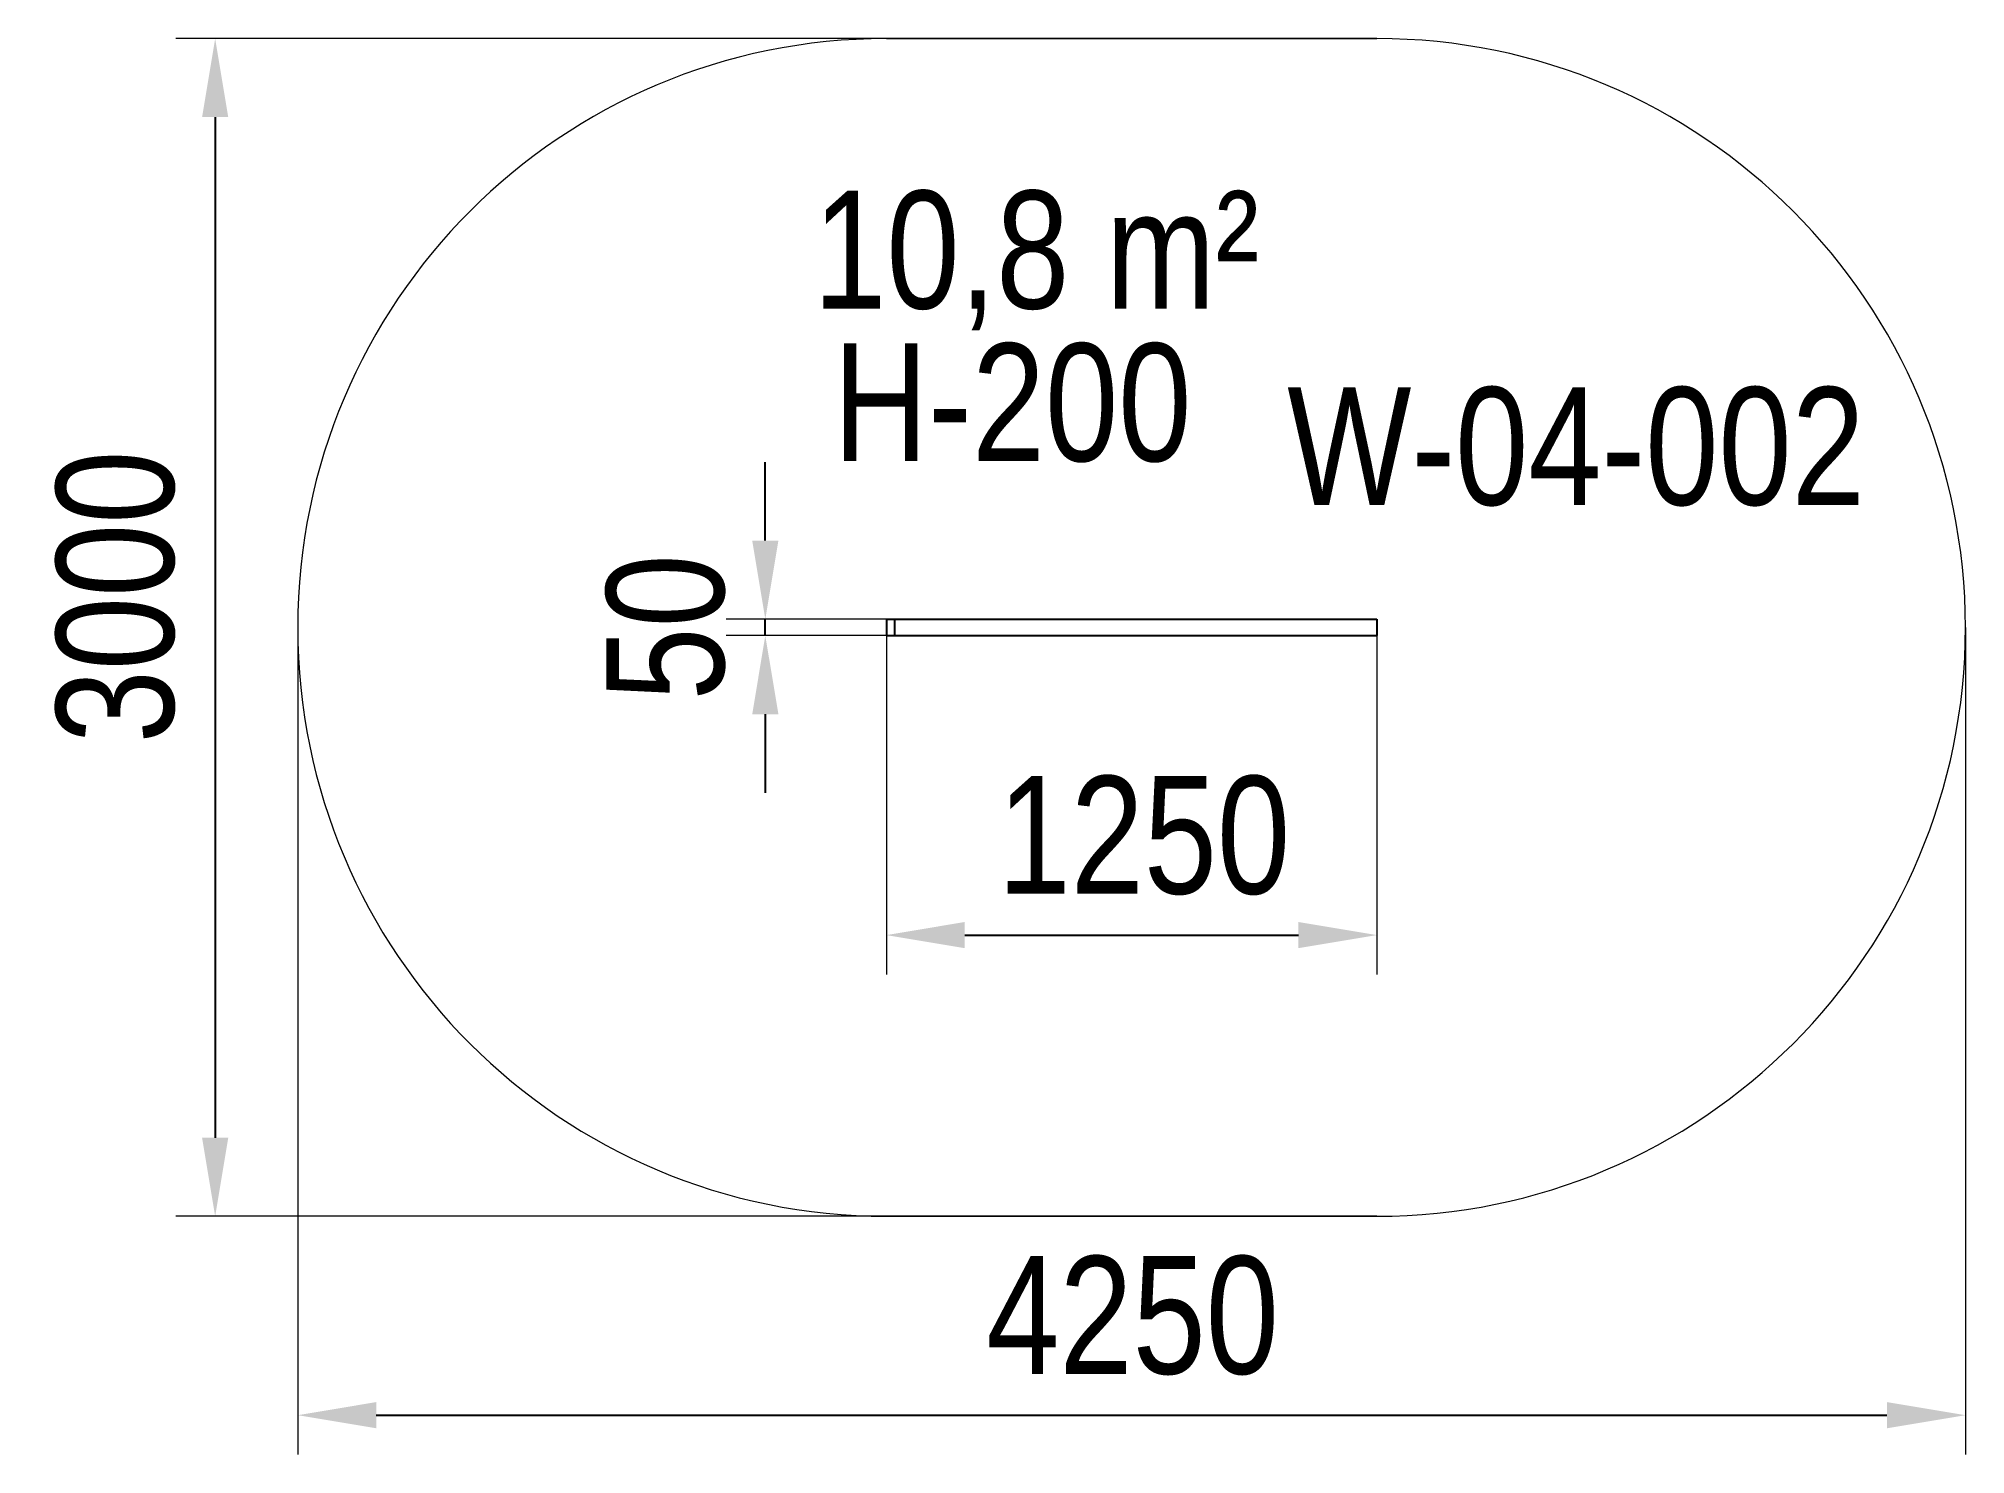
# Model space of a CAD drawing. Header units: millimetres. Extents: x -2734 to 2176, y -2003 to 1604.
import ezdxf

# ---------------------------------------------------------------- set-up
doc = ezdxf.new("R2010")
doc.units = ezdxf.units.MM
for name, color, linetype in [('DIKOM_АРТИКУЛ', 7, 'Continuous'), ('DIKOM_ЗОНА', 80, 'Continuous'), ('DIKOM_ОБЪЕКТ', 7, 'Continuous'), ('DIKOM_РАЗМЕР_ЗОНА', 7, 'Continuous'), ('DIKOM_РАЗМЕР_ОБЪЕКТА', 7, 'Continuous')]:
    doc.layers.add(name, color=color, linetype=linetype)
doc.styles.add('style1', font='arial.ttf', dxfattribs={"width": 0.8})
doc.dimstyles.new('1-50', dxfattribs={"dimtxt": 300, "dimasz": 200, "dimexe": 100, "dimexo": 0, "dimgap": 100, "dimtad": 1, "dimdec": 0, "dimtxsty": 'style1', "dimcen": 0, "dimclrd": 7, "dimclre": 7, "dimadec": 1, "dimazin": 2, "dimtfac": 1, "dimtdec": 0, "dimtmove": 0, "dimatfit": 3, "dimfxl": 0, "dimlwd": 25, "dimlwe": 18, "dimarcsym": 0})

# ---------------------------------------------------------------- blocks, each defined once
blk = doc.blocks.new('*D0')
at = {"layer": 'Defpoints', "color": 0, "transparency": 16777216}
for p in [(-573.9, 103.7), (676.1, 82.7), (676.1, -680.1)]:
    blk.add_point(p, dxfattribs=at)
at = {"layer": 'DIKOM_РАЗМЕР_ОБЪЕКТА', "color": 7, "lineweight": 18, "transparency": 16777216}
for p, q in [((-573.9, 103.7), (-573.9, -780.1)), ((676.1, 82.7), (676.1, -780.1))]:
    blk.add_line(p, q, dxfattribs=at)
at = {"layer": 'DIKOM_РАЗМЕР_ОБЪЕКТА', "color": 7, "lineweight": 25, "transparency": 16777216}
blk.add_line((-373.9, -680.1), (476.1, -680.1), dxfattribs=at)
at = {"layer": 'DIKOM_РАЗМЕР_ОБЪЕКТА', "color": 7, "transparency": 16777216}
for points in [[(-373.9, -646.7), (-373.9, -713.4), (-573.9, -680.1)], [(476.1, -646.7), (476.1, -713.4), (676.1, -680.1)]]:
    blk.add_solid(points, dxfattribs=at)
at = {"layer": 'DIKOM_РАЗМЕР_ОБЪЕКТА', "color": 0, "transparency": 16777216, "insert": (82.3, -426.9), "char_height": 300, "attachment_point": 5, "style": 'style1'}
blk.add_mtext('1250', dxfattribs=at)
blk = doc.blocks.new('*D1')
at = {"layer": 'Defpoints', "color": 0, "transparency": 16777216}
for p in [(-2073.9, 103.7), (2176.1, 103.7), (2176.1, -1903.1)]:
    blk.add_point(p, dxfattribs=at)
at = {"layer": 'DIKOM_РАЗМЕР_ЗОНА', "color": 7, "lineweight": 18, "transparency": 16777216}
for p, q in [((-2073.9, 103.7), (-2073.9, -2003.1)), ((2176.1, 103.7), (2176.1, -2003.1))]:
    blk.add_line(p, q, dxfattribs=at)
at = {"layer": 'DIKOM_РАЗМЕР_ЗОНА', "color": 7, "lineweight": 25, "transparency": 16777216}
blk.add_line((-1873.9, -1903.1), (1976.1, -1903.1), dxfattribs=at)
at = {"layer": 'DIKOM_РАЗМЕР_ЗОНА', "color": 7, "transparency": 16777216}
for points in [[(-1873.9, -1869.7), (-1873.9, -1936.4), (-2073.9, -1903.1)], [(1976.1, -1869.7), (1976.1, -1936.4), (2176.1, -1903.1)]]:
    blk.add_solid(points, dxfattribs=at)
at = {"layer": 'DIKOM_РАЗМЕР_ЗОНА', "color": 0, "transparency": 16777216, "insert": (53.6, -1649.9), "char_height": 300, "attachment_point": 5, "style": 'style1'}
blk.add_mtext('4250', dxfattribs=at)
blk = doc.blocks.new('*D2')
at = {"layer": 'Defpoints', "color": 0, "transparency": 16777216}
for p in [(676.1, 1603.7), (-2284.4, -1396.3), (676.1, -1396.3)]:
    blk.add_point(p, dxfattribs=at)
at = {"layer": 'DIKOM_РАЗМЕР_ЗОНА', "color": 7, "lineweight": 18, "transparency": 16777216}
for p, q in [((676.1, 1603.7), (-2384.4, 1603.7)), ((676.1, -1396.3), (-2384.4, -1396.3))]:
    blk.add_line(p, q, dxfattribs=at)
at = {"layer": 'DIKOM_РАЗМЕР_ЗОНА', "color": 7, "lineweight": 25, "transparency": 16777216}
blk.add_line((-2284.4, 1403.7), (-2284.4, -1196.3), dxfattribs=at)
at = {"layer": 'DIKOM_РАЗМЕР_ЗОНА', "color": 7, "transparency": 16777216}
for points in [[(-2317.7, 1403.7), (-2251, 1403.7), (-2284.4, 1603.7)], [(-2317.7, -1196.3), (-2251, -1196.3), (-2284.4, -1396.3)]]:
    blk.add_solid(points, dxfattribs=at)
at = {"layer": 'DIKOM_РАЗМЕР_ЗОНА', "color": 0, "transparency": 16777216, "insert": (-2537.6, 181.3), "char_height": 300, "attachment_point": 5, "rotation": 90, "style": 'style1'}
blk.add_mtext('3000', dxfattribs=at)
blk = doc.blocks.new('*D3')
at = {"layer": 'Defpoints', "color": 0, "transparency": 16777216}
for p in [(-882.4, 124.7), (521.4, 124.7), (521.4, 82.7)]:
    blk.add_point(p, dxfattribs=at)
at = {"layer": 'DIKOM_РАЗМЕР_ОБЪЕКТА', "color": 7, "lineweight": 25, "transparency": 16777216}
for p, q in [((-882.4, 324.7), (-882.4, 524.7)), ((-882.4, 82.7), (-882.4, 124.7)), ((-882.4, -117.3), (-882.4, -317.3))]:
    blk.add_line(p, q, dxfattribs=at)
at = {"layer": 'DIKOM_РАЗМЕР_ОБЪЕКТА', "color": 7, "lineweight": 18, "transparency": 16777216}
for p, q in [((521.4, 124.7), (-982.4, 124.7)), ((521.4, 82.7), (-982.4, 82.7))]:
    blk.add_line(p, q, dxfattribs=at)
at = {"layer": 'DIKOM_РАЗМЕР_ОБЪЕКТА', "color": 7, "transparency": 16777216}
for points in [[(-915.7, 324.7), (-849, 324.7), (-882.4, 124.7)], [(-915.7, -117.3), (-849, -117.3), (-882.4, 82.7)]]:
    blk.add_solid(points, dxfattribs=at)
at = {"layer": 'DIKOM_РАЗМЕР_ОБЪЕКТА', "color": 0, "transparency": 16777216, "insert": (-1135.5, 103.7), "char_height": 300, "attachment_point": 5, "rotation": 90, "style": 'style1'}
blk.add_mtext('50', dxfattribs=at)

msp = doc.modelspace()

# ---------------------------------------------------------------- linework, layer by layer
at = {"layer": 'DIKOM_ЗОНА', "color": 3, "lineweight": 15}
for p, q in [((-573.9, 1603.7), (676.1, 1603.7)), ((-573.9, -1396.3), (676.1, -1396.3))]:
    msp.add_line(p, q, dxfattribs=at)
for centre, start, end in [((-573.9, 103.7), 90, 270), ((676.1, 103.7), 270, 90)]:
    msp.add_arc(centre, 1500, start, end, dxfattribs=at)
at = {"layer": 'DIKOM_ОБЪЕКТ'}
for p, q in [((-573.9, 124.7), (-573.9, 82.7)), ((-573.9, 124.7), (676.1, 124.7)), ((-552.9, 124.7), (-552.9, 82.7)), ((676.1, 124.7), (676.1, 82.7)), ((-573.9, 82.7), (676.1, 82.7))]:
    msp.add_line(p, q, dxfattribs=at)

# ---------------------------------------------------------------- texts
at = {"layer": 'DIKOM_АРТИКУЛ', "color": 7, "linetype": 'Continuous', "lineweight": 15, "insert": (447.7, 715.6), "char_height": 300, "width": 2314.7, "attachment_point": 1, "style": 'style1'}
msp.add_mtext('W-04-0{\\fArial|b0|i0|c204|p34;0}2', dxfattribs=at)
at = {"layer": 'DIKOM_РАЗМЕР_ОБЪЕКТА', "char_height": 300, "width": 2314.7, "attachment_point": 1, "style": 'style1'}
for s, insert in [('10,8 m²', (-760.1, 1216)), ('{\\C7;H-200}', (-709.5, 827.2))]:
    msp.add_mtext(s, dxfattribs=dict(at, insert=insert))

# ---------------------------------------------------------------- dimensions: what is measured, and where the dimension line sits
at = {"layer": 'DIKOM_РАЗМЕР_ЗОНА'}
dim = msp.add_linear_dim(base=(-2284.4, -1396.3), p1=(676.1, 1603.7), p2=(676.1, -1396.3), angle=90, dimstyle='1-50', dxfattribs=at)
dim.commit()
dim.dimension.update_dxf_attribs({"geometry": '*D2', "text_midpoint": (-2284.4, 181.3), "dimtype": 160})
dim = msp.add_linear_dim(base=(2176.1, -1903.1), p1=(-2073.9, 103.7), p2=(2176.1, 103.7), dimstyle='1-50', dxfattribs=at)
dim.commit()
dim.dimension.update_dxf_attribs({"geometry": '*D1', "text_midpoint": (53.6, -1903.1), "dimtype": 160})
at = {"layer": 'DIKOM_РАЗМЕР_ОБЪЕКТА'}
dim = msp.add_linear_dim(base=(-882.4, 124.7), p1=(521.4, 82.7), p2=(521.4, 124.7), angle=90, text='50', dimstyle='1-50', dxfattribs=at)
dim.commit()
dim.dimension.update_dxf_attribs({"geometry": '*D3', "text_midpoint": (-882.4, 103.7), "dimtype": 160})
dim = msp.add_linear_dim(base=(676.1, -680.1), p1=(-573.9, 103.7), p2=(676.1, 82.7), dimstyle='1-50', dxfattribs=at)
dim.commit()
dim.dimension.update_dxf_attribs({"geometry": '*D0', "text_midpoint": (82.3, -680.1), "dimtype": 160})

doc.saveas('drawing.dxf')
